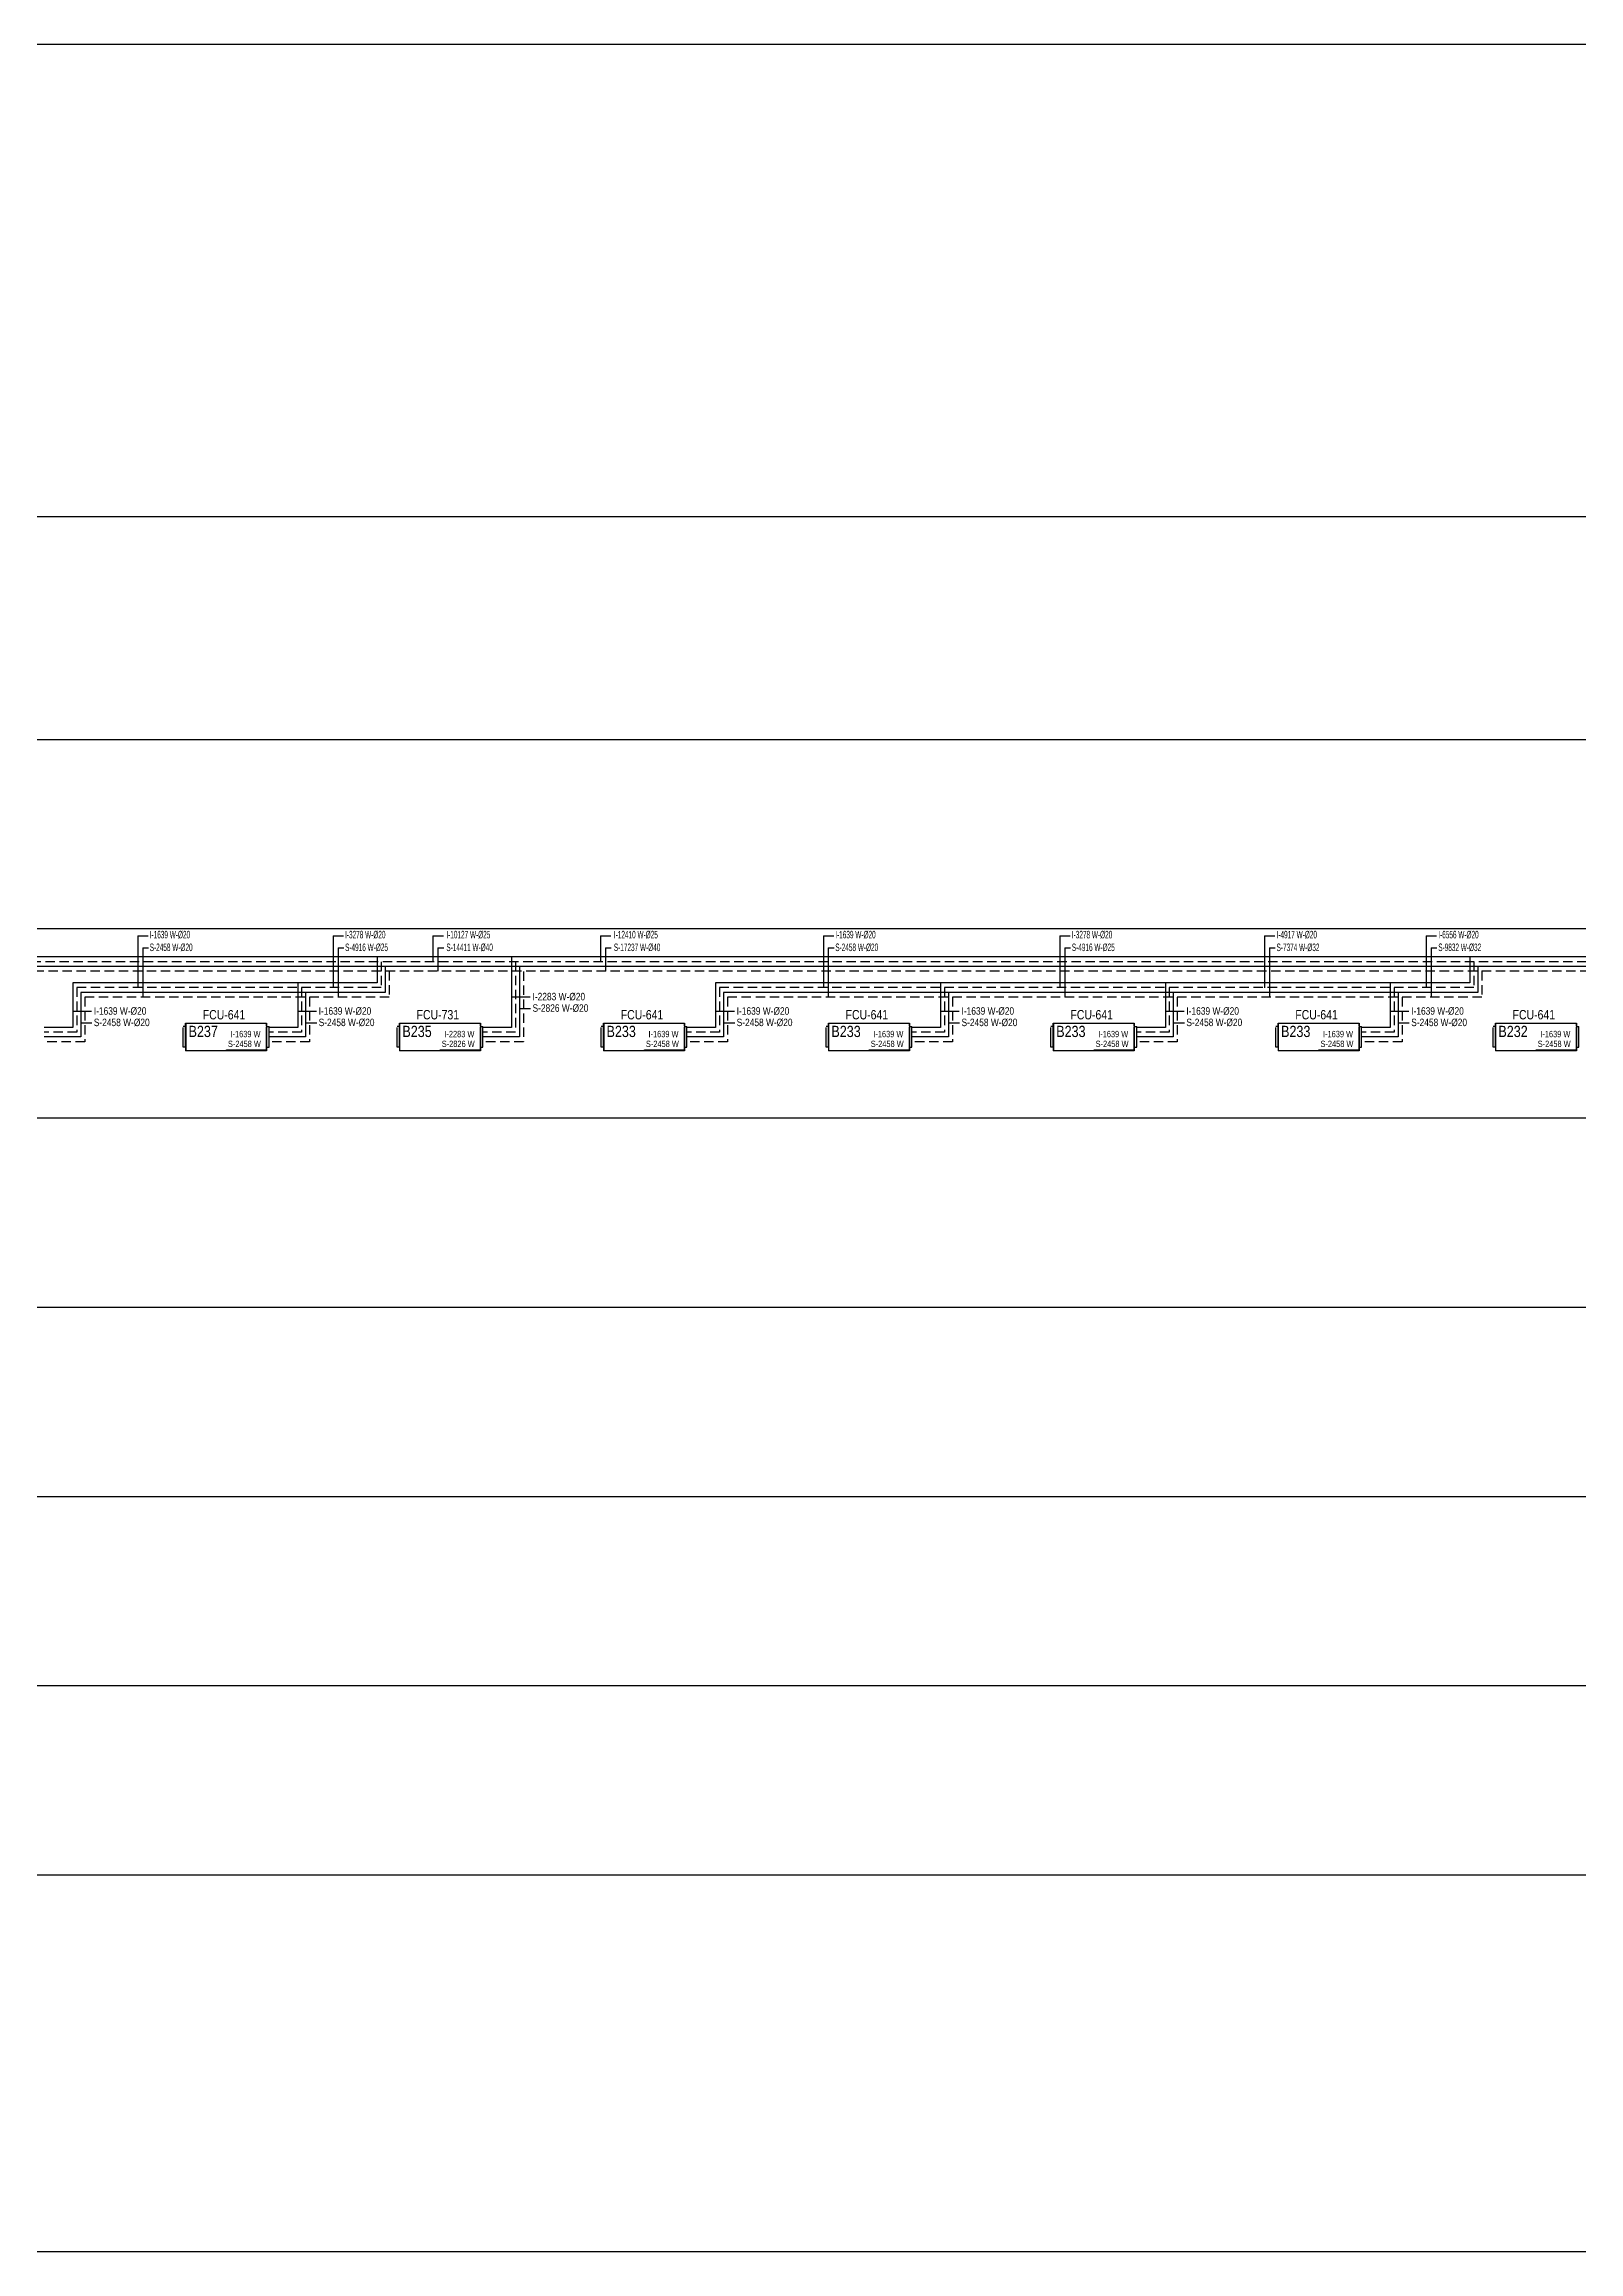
# Model space of a CAD drawing. Header units: centimetres. Extents: x -8730 to 48594, y -13 to 19987.
# Drawn here: x -2767 to 1328, y 10112 to 16006 of the extents above; entities that cross this region are included whole.
import ezdxf
from ezdxf.enums import TextEntityAlignment as Align

# ---------------------------------------------------------------- set-up
doc = ezdxf.new("R2010")
doc.units = ezdxf.units.CM
doc.header["$MEASUREMENT"] = 0
doc.linetypes.add('DASHED', pattern=[75, 50, -25])
for name, color, linetype, lineweight in [('1-BASLIK', 53, 'Continuous', 25), ('T-ISITMA', 1, 'Continuous', 30), ('T-MAHAL', 120, 'Continuous', 15), ('T-SOGUTMA', 4, 'Continuous', 30), ('T-STEXT', 181, 'Continuous', 15)]:
    doc.layers.add(name, color=color, linetype=linetype, lineweight=lineweight)
for name, color, linetype in [('T-FC', 150, 'Continuous'), ('T-FC-NUMARA', 62, 'Continuous'), ('T-ISITMA-TOPLAMA', 61, 'Continuous'), ('T-ITEXT', 32, 'Continuous'), ('T-SOGUTMA-TOPLAMA', 120, 'Continuous'), ('T-TEXT', 85, 'Continuous')]:
    doc.layers.add(name, color=color, linetype=linetype)
doc.styles.add('ARIAL', font='arial.ttf')
doc.styles.add('GKM', font='ARIALN.TTF', dxfattribs={"width": 0.6, "height": 20})
doc.styles.add('LUCIDASANS', font='arial.ttf', dxfattribs={"width": 0.8})

# ---------------------------------------------------------------- blocks, each defined once
blk = doc.blocks.new('FANCOIL-DWD')
at = {"linetype": 'DASHED'}
blk.add_line((-114.3, -71.5), (-114.3, -16.4), dxfattribs=at)
for p, q in [((-108.1, -16.4), (-114.3, -16.4)), ((-114.3, -69.1), (-114.3, -18.8)), ((-108.1, -71.5), (-108.1, -7)), ((-108.1, -7), (108.1, -7)), ((-106.8, -80.9), (-106.8, -7)), ((108.1, -7), (108.1, -80.9)), ((108.1, -14.1), (108.1, -7.7)), ((108.1, -16.4), (114.6, -16.4)), ((108.1, -71), (108.1, -16.9)), ((114.6, -71.5), (114.6, -16.4)), ((-108.1, -71.5), (-114.3, -71.5)), ((-108.1, -71.5), (-108.1, -80.9)), ((108.1, -80.9), (-108.1, -80.9)), ((0.9, -80.9), (0.9, -78.2)), ((0.9, -78.2), (108.1, -78.2)), ((108.1, -78), (108.1, -71.5)), ((108.1, -71.5), (114.6, -71.5))]:
    blk.add_line(p, q)

msp = doc.modelspace()

# ---------------------------------------------------------------- linework, layer by layer
at = {"layer": '1-BASLIK'}
msp.add_lwpolyline([(-6103.8, 16005.7), (37956, 16005.7), (37956, 10112), (-6103.8, 10112)], close=True, dxfattribs=at)
at = {"layer": 'T-ISITMA', "lineweight": -3, "ltscale": 0.5}
for p, q in [((26547.1, 13568.8), (-4435.9, 13568.8)), ((-1878.6, 13568.8), (-1878.6, 13499.9)), ((-1520.4, 13568.8), (-1520.4, 13380.9)), ((1036.8, 13568.8), (1036.8, 13499.9)), ((-1878.6, 13499.9), (-2691, 13499.9)), ((-2691, 13499.9), (-2691, 13380.9)), ((-2091, 13499.9), (-2091, 13380.9)), ((1036.8, 13499.9), (-975.6, 13499.9)), ((-975.6, 13499.9), (-975.6, 13380.9)), ((-375.6, 13499.9), (-375.6, 13380.9)), ((224.4, 13499.9), (224.4, 13380.9)), ((824.4, 13499.9), (824.4, 13380.9)), ((-2691, 13380.9), (-2767.5, 13380.9)), ((-2091, 13380.9), (-2167.5, 13380.9)), ((-1520.4, 13380.9), (-1596.9, 13380.9)), ((-975.6, 13380.9), (-1052.1, 13380.9)), ((-375.6, 13380.9), (-452.1, 13380.9)), ((224.4, 13380.9), (147.9, 13380.9)), ((824.4, 13380.9), (747.9, 13380.9))]:
    msp.add_line(p, q, dxfattribs=at)
at = {"layer": 'T-ISITMA', "linetype": 'DASHED', "lineweight": -3, "ltscale": 0.5}
for p, q in [((26548.6, 13556.3), (-4425.3, 13556.3)), ((-1868, 13556.3), (-1868, 13487.2)), ((-1509.8, 13556), (-1509.8, 13368.1)), ((1047.4, 13556.3), (1047.4, 13487.2)), ((-1868, 13487.2), (-2680.4, 13487.2)), ((-2680.4, 13487.2), (-2680.4, 13368.1)), ((-2080.4, 13487.2), (-2080.4, 13368.1)), ((1047.4, 13487.2), (-965, 13487.2)), ((-965, 13487.2), (-965, 13368.1)), ((-365, 13487.2), (-365, 13368.1)), ((235, 13487.2), (235, 13368.1)), ((835, 13487.2), (835, 13368.1)), ((-2680.4, 13368.1), (-2767.5, 13368.1)), ((-2080.4, 13368.1), (-2167.5, 13368.1)), ((-1509.8, 13368.1), (-1596.9, 13368.1)), ((-965, 13368.1), (-1052.1, 13368.1)), ((-365, 13368.1), (-452.1, 13368.1)), ((235, 13368.1), (147.9, 13368.1)), ((835, 13368.1), (747.9, 13368.1))]:
    msp.add_line(p, q, dxfattribs=at)
at = {"layer": 'T-ISITMA-TOPLAMA'}
for p, q in [((-2517.6, 13625), (-2517.6, 13486.6)), ((-2517.6, 13625), (-2489.8, 13625)), ((-1996.4, 13625), (-1996.4, 13486.6)), ((-1996.4, 13625), (-1968.6, 13625)), ((-1730, 13625), (-1730, 13556.3)), ((-1730, 13625), (-1702.2, 13625)), ((-1282.9, 13625), (-1282.9, 13556.3)), ((-1282.9, 13625), (-1255.2, 13625)), ((-688.2, 13625), (-688.2, 13486.6)), ((-688.2, 13625), (-660.5, 13625)), ((-56.9, 13625), (-56.9, 13486.6)), ((-56.9, 13625), (-29.2, 13625)), ((488.8, 13625), (488.8, 13486.6)), ((488.8, 13625), (516.6, 13625)), ((920.3, 13625), (920.3, 13486.6)), ((920.3, 13625), (948.1, 13625))]:
    msp.add_line(p, q, dxfattribs=at)
at = {"layer": 'T-ISITMA-TOPLAMA', "color": 30}
msp.add_line((-1520.4, 13462.2), (-1470.4, 13462.2), dxfattribs=at)
at = {"layer": 'T-ISITMA-TOPLAMA', "color": 1}
for p, q in [((-2691, 13423.8), (-2641, 13423.8)), ((-2091, 13423.8), (-2041, 13423.8)), ((-975.6, 13423.8), (-925.6, 13423.8)), ((-375.6, 13423.8), (-325.6, 13423.8)), ((224.4, 13423.8), (274.4, 13423.8)), ((824.4, 13423.8), (874.4, 13423.8))]:
    msp.add_line(p, q, dxfattribs=at)
at = {"layer": 'T-SOGUTMA', "lineweight": -3, "ltscale": 0.5}
for p, q in [((26557.4, 13543.8), (-4414.6, 13543.8)), ((-1857.4, 13543.8), (-1857.4, 13474.4)), ((-1499.2, 13543.3), (-1499.2, 13355.4)), ((1058.1, 13543.8), (1058.1, 13474.4)), ((-1857.4, 13474.4), (-2669.8, 13474.4)), ((-2669.8, 13474.4), (-2669.8, 13355.4)), ((-2069.8, 13474.4), (-2069.8, 13355.4)), ((1058.1, 13474.4), (-954.4, 13474.4)), ((-954.4, 13474.4), (-954.4, 13355.4)), ((-354.4, 13474.4), (-354.4, 13355.4)), ((245.6, 13474.4), (245.6, 13355.4)), ((845.6, 13474.4), (845.6, 13355.4)), ((-2669.8, 13355.4), (-2767.5, 13355.4)), ((-2069.8, 13355.4), (-2167.5, 13355.4)), ((-1499.2, 13355.4), (-1596.9, 13355.4)), ((-954.4, 13355.4), (-1052.1, 13355.4)), ((-354.4, 13355.4), (-452.1, 13355.4)), ((245.6, 13355.4), (147.9, 13355.4)), ((845.6, 13355.4), (747.9, 13355.4))]:
    msp.add_line(p, q, dxfattribs=at)
at = {"layer": 'T-SOGUTMA', "linetype": 'DASHED', "lineweight": -3, "ltscale": 0.5}
for p, q in [((25356.4, 13531.3), (-4404, 13531.3)), ((25956.4, 13531.3), (-3179.7, 13531.3)), ((26556.4, 13531.3), (-2579.7, 13531.3)), ((-1846.7, 13531.4), (-1846.7, 13461.6)), ((-1488.5, 13530.5), (-1488.5, 13342.6)), ((1068.7, 13531.4), (1068.7, 13461.6)), ((-1846.7, 13461.6), (-2659.1, 13461.6)), ((-2659.1, 13461.6), (-2659.1, 13342.6)), ((-2059.1, 13461.6), (-2059.1, 13342.6)), ((1068.7, 13461.6), (-943.7, 13461.6)), ((-943.7, 13461.6), (-943.7, 13342.6)), ((-343.7, 13461.6), (-343.7, 13342.6)), ((256.3, 13461.6), (256.3, 13342.6)), ((856.3, 13461.6), (856.3, 13342.6)), ((-2659.1, 13342.6), (-2767.5, 13342.6)), ((-2059.1, 13342.6), (-2167.5, 13342.6)), ((-1488.5, 13342.6), (-1596.9, 13342.6)), ((-943.7, 13342.6), (-1052.1, 13342.6)), ((-343.7, 13342.6), (-452.1, 13342.6)), ((256.3, 13342.6), (147.9, 13342.6)), ((856.3, 13342.6), (747.9, 13342.6))]:
    msp.add_line(p, q, dxfattribs=at)
at = {"layer": 'T-SOGUTMA-TOPLAMA'}
for p, q in [((-2504.5, 13593.2), (-2489, 13593.2)), ((-2504.5, 13593.2), (-2504.5, 13461.6)), ((-1983.3, 13593.2), (-1967.8, 13593.2)), ((-1983.3, 13593.2), (-1983.3, 13461.6)), ((-1716.9, 13593.2), (-1701.4, 13593.2)), ((-1716.9, 13593.2), (-1716.9, 13531.3)), ((-1269.8, 13593.2), (-1254.3, 13593.2)), ((-1269.8, 13593.2), (-1269.8, 13531.3)), ((-675.2, 13593.2), (-659.6, 13593.2)), ((-675.2, 13593.2), (-675.2, 13461.6)), ((-43.9, 13593.2), (-28.4, 13593.2)), ((-43.9, 13593.2), (-43.9, 13461.6)), ((501.9, 13593.2), (517.4, 13593.2)), ((501.9, 13593.2), (501.9, 13461.6)), ((933.4, 13593.2), (948.9, 13593.2)), ((933.4, 13593.2), (933.4, 13461.6))]:
    msp.add_line(p, q, dxfattribs=at)
at = {"layer": 'T-SOGUTMA-TOPLAMA', "color": 1}
for p, q in [((-2669.8, 13393.3), (-2640.2, 13393.3)), ((-2069.8, 13393.3), (-2040.2, 13393.3)), ((-954.4, 13393.3), (-924.8, 13393.3)), ((-354.4, 13393.3), (-324.8, 13393.3)), ((245.6, 13393.3), (275.2, 13393.3)), ((845.6, 13393.3), (875.2, 13393.3))]:
    msp.add_line(p, q, dxfattribs=at)
at = {"layer": 'T-SOGUTMA-TOPLAMA', "color": 30}
msp.add_line((-1499.2, 13431.6), (-1469.6, 13431.6), dxfattribs=at)
at = {"layer": 'T-TEXT', "color": 7}
for p, q in [((36595.3, 14744), (-5138.2, 14744)), ((36595.3, 14148.7), (-5138.2, 14148.7)), ((36595.3, 13643.7), (-5138.2, 13643.7)), ((36595.3, 13138.7), (-5138.2, 13138.7)), ((-5138.2, 12633.7), (36595.3, 12633.7)), ((-5138.2, 12128.7), (36595.3, 12128.7)), ((-5138.2, 11623.7), (36595.3, 11623.7)), ((-5138.2, 11118.7), (36595.3, 11118.7))]:
    msp.add_line(p, q, dxfattribs=at)

# ---------------------------------------------------------------- block references
at = {"layer": 'T-FC'}
for p in [(-2282.1, 13399.3), (-1711.5, 13399.3), (-1166.7, 13399.3), (-566.7, 13399.3), (33.3, 13399.3), (633.3, 13399.3), (1213.2, 13399.3)]:
    msp.add_blockref('FANCOIL-DWD', p, dxfattribs=at)

# ---------------------------------------------------------------- texts
at = {"layer": 'T-FC-NUMARA', "color": 1, "style": 'ARIAL', "width": 0.8}
for p in [(-2344.2, 13402.2), (-1228.8, 13402.2), (-628.8, 13402.2), (-28.8, 13402.2), (571.2, 13402.2), (1151, 13402.2)]:
    msp.add_text('FCU-641', height=25, dxfattribs=at).set_placement(p)
at = {"layer": 'T-FC-NUMARA', "color": 30, "style": 'ARIAL', "width": 0.8}
msp.add_text('FCU-731', height=25, dxfattribs=at).set_placement((-1773.6, 13402.2))
at = {"layer": 'T-ISITMA-TOPLAMA', "style": 'GKM', "width": 0.6}
for s, p in [('I-1639 W-%%C20', (-2485.8, 13618.5)), ('I-3278 W-%%C20', (-1964.5, 13618.5)), ('I-10127 W-%%C25', (-1694.2, 13618.5)), ('I-12410 W-%%C25', (-1247.2, 13618.5)), ('I-1639 W-%%C20', (-656.4, 13618.5)), ('I-3278 W-%%C20', (-25.1, 13618.5)), ('I-4917 W-%%C20', (521.2, 13618.5)), ('I-6556 W-%%C20', (952.7, 13618.5))]:
    msp.add_text(s, height=20, dxfattribs=at).set_placement(p)
at = {"layer": 'T-ISITMA-TOPLAMA', "color": 30, "style": 'ARIAL', "width": 0.8}
msp.add_text('I-2283 W-%%C20', height=20, dxfattribs=at).set_placement((-1464.3, 13453.1))
at = {"layer": 'T-ISITMA-TOPLAMA', "color": 1, "style": 'ARIAL', "width": 0.8}
for p in [(-2635, 13414.7), (-2035, 13414.7), (-919.5, 13414.7), (-319.5, 13414.7), (280.5, 13414.7), (880.5, 13414.7)]:
    msp.add_text('I-1639 W-%%C20', height=20, dxfattribs=at).set_placement(p)
at = {"layer": 'T-ITEXT', "color": 1, "style": 'ARIAL', "width": 0.8}
for p in [(-2190.1, 13354.6), (-1074.7, 13354.6), (-474.7, 13354.6), (125.3, 13354.6), (725.3, 13354.6), (1305.2, 13354.6)]:
    msp.add_text('I-1639 W', height=17, dxfattribs=at).set_placement(p, align=Align.RIGHT)
at = {"layer": 'T-ITEXT', "color": 30, "style": 'ARIAL', "width": 0.8}
msp.add_text('I-2283 W', height=17, dxfattribs=at).set_placement((-1619.4, 13354.6), align=Align.RIGHT)
at = {"layer": 'T-MAHAL', "style": 'LUCIDASANS', "width": 0.8}
for s, p in [('B237', (-2382.2, 13355.1)), ('B235', (-1811.6, 13355.1)), ('B233', (-1266.8, 13355.1)), ('B233', (-666.8, 13355.1)), ('B233', (-66.8, 13355.1)), ('B233', (533.2, 13355.1)), ('B232', (1113.1, 13355.1))]:
    msp.add_text(s, height=30, dxfattribs=at).set_placement(p)
at = {"layer": 'T-SOGUTMA-TOPLAMA', "style": 'GKM', "width": 0.6}
for s, p in [('S-2458 W-%%C20', (-2485.8, 13584.6)), ('S-4916 W-%%C25', (-1964.5, 13584.6)), ('S-14411 W-%%C40', (-1694.2, 13584.6)), ('S-17237 W-%%C40', (-1247.2, 13584.6)), ('S-2458 W-%%C20', (-656.4, 13584.6)), ('S-4916 W-%%C25', (-25.1, 13584.6)), ('S-7374 W-%%C32', (521.2, 13584.6)), ('S-9832 W-%%C32', (952.7, 13584.6))]:
    msp.add_text(s, height=20, dxfattribs=at).set_placement(p)
at = {"layer": 'T-SOGUTMA-TOPLAMA', "color": 30, "style": 'ARIAL', "width": 0.8}
msp.add_text('S-2826 W-%%C20', height=20, dxfattribs=at).set_placement((-1464.3, 13422.5))
at = {"layer": 'T-SOGUTMA-TOPLAMA', "color": 1, "style": 'ARIAL', "width": 0.8}
for p in [(-2635, 13384.2), (-2035, 13384.2), (-919.5, 13384.2), (-319.5, 13384.2), (280.5, 13384.2), (880.5, 13384.2)]:
    msp.add_text('S-2458 W-%%C20', height=20, dxfattribs=at).set_placement(p)
at = {"layer": 'T-STEXT', "color": 1, "style": 'ARIAL', "width": 0.8}
for p in [(-2189.2, 13328.4), (-1073.8, 13328.4), (-473.8, 13328.4), (126.2, 13328.4), (726.2, 13328.4), (1306, 13328.4)]:
    msp.add_text('S-2458 W', height=17, dxfattribs=at).set_placement(p, align=Align.RIGHT)
at = {"layer": 'T-STEXT', "color": 30, "style": 'ARIAL', "width": 0.8}
msp.add_text('S-2826 W', height=17, dxfattribs=at).set_placement((-1618.6, 13328.4), align=Align.RIGHT)

doc.saveas('drawing.dxf')
